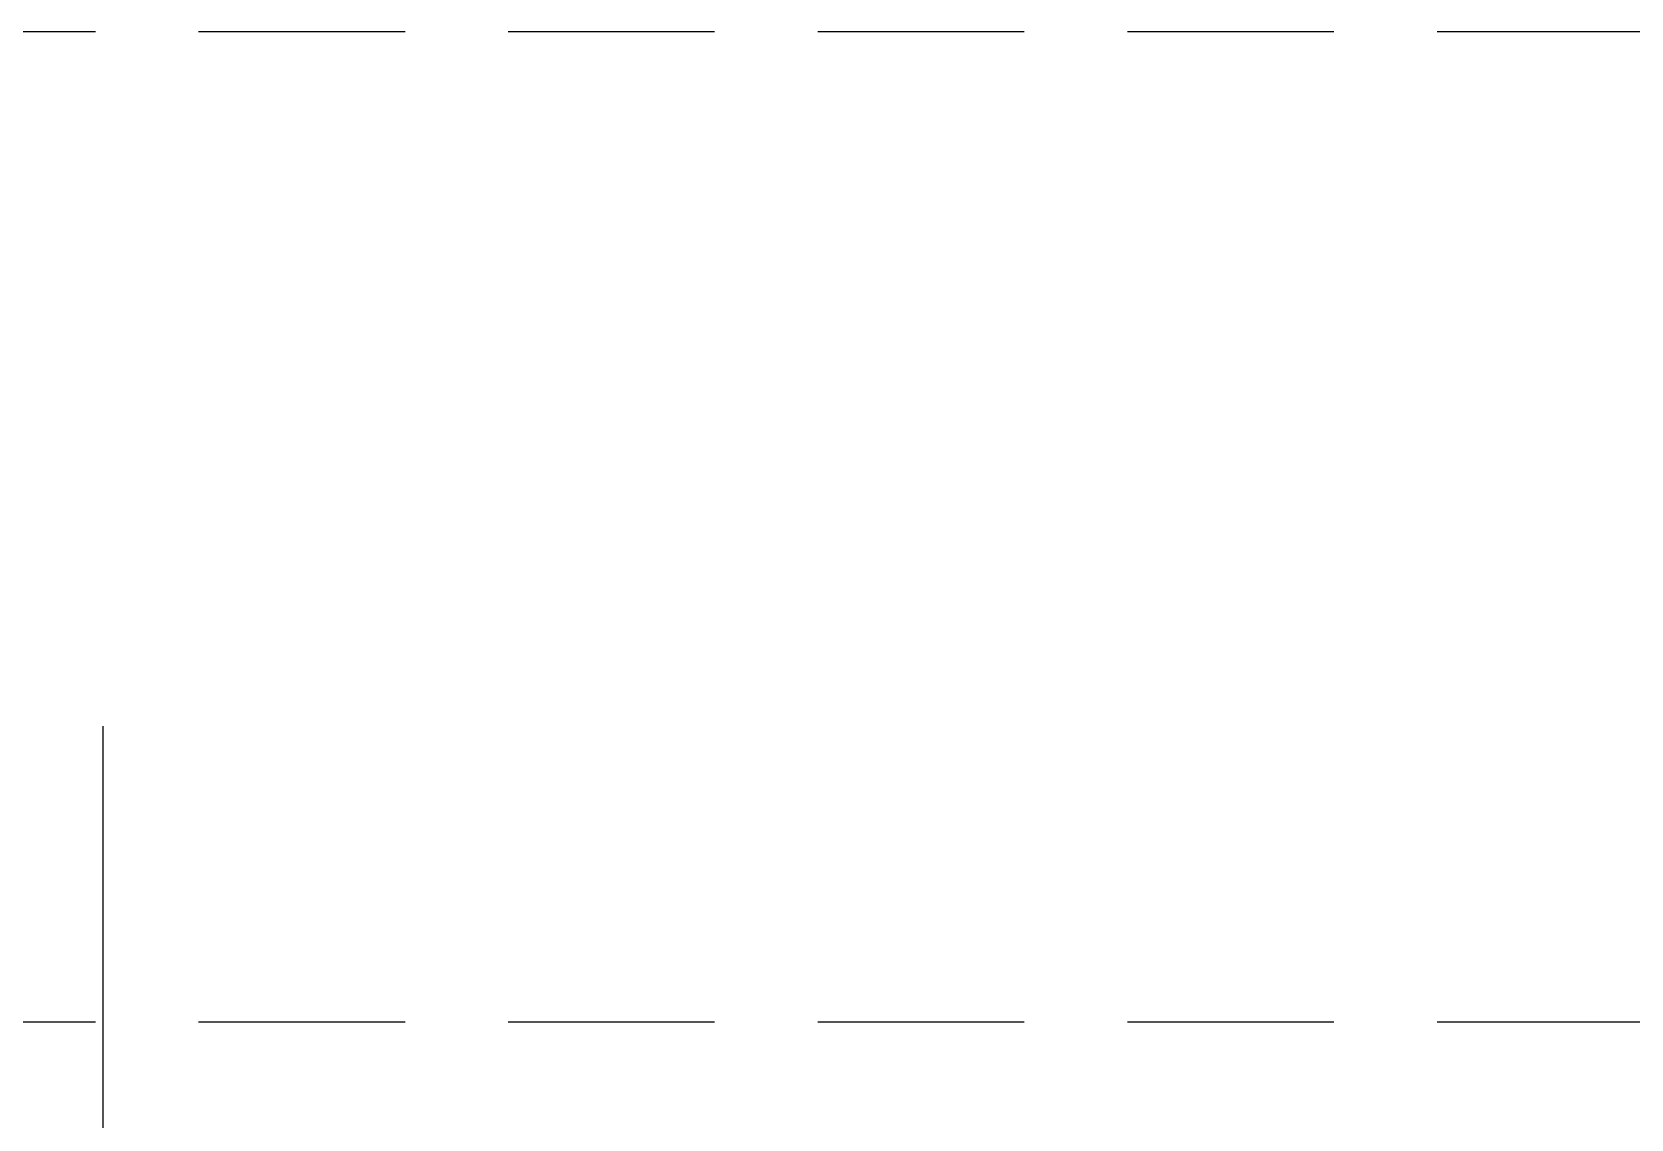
# Model space of a CAD drawing. Header units: millimetres. Extents: x 1066295 to 1300022, y -5734212 to -5454663.
# Drawn here: x 1202910 to 1207752, y -5458484 to -5455191 of the extents above; entities that cross this region are included whole.
import ezdxf

# ---------------------------------------------------------------- set-up
doc = ezdxf.new("R2010")
doc.units = ezdxf.units.MM
doc.header["$LTSCALE"] = 1000
doc.header["$MEASUREMENT"] = 0
for name, pattern in [('AUDIT_D_120904163729-0', [0]), ('T9_PROFILE SECTIONS$0$HIDDEN2', [0.1875, 0.125, -0.0625]), ('T9_PROFILE SECTIONS$0$PHANTOM2', [1.25, 0.625, -0.125, 0.125, -0.125, 0.125, -0.125])]:
    doc.linetypes.add(name, pattern=pattern)
doc.layers.get('0').update_dxf_attribs({"linetype": 'AUDIT_D_120904163729-0'})
doc.layers.add('T9_PROFILE SECTIONS$0$A-BUILDING LINE TURNS HERE', color=252, linetype='T9_PROFILE SECTIONS$0$PHANTOM2')
doc.layers.add('T9_PROFILE SECTIONS$0$LEVEL', color=7, linetype='Continuous')

# ---------------------------------------------------------------- blocks, each defined once
blk = doc.blocks.new('T9_PROFILE SECTIONS')
at = {"layer": 'T9_PROFILE SECTIONS$0$A-BUILDING LINE TURNS HERE', "ltscale": 2}
blk.add_line((1204870.4033, -5454895.1209, -0.01), (1204870.4033, -5549694.6717, -0.01), dxfattribs=at)
at = {"layer": 'T9_PROFILE SECTIONS$0$LEVEL', "color": 8, "linetype": 'T9_PROFILE SECTIONS$0$HIDDEN2', "ltscale": 5}
for p, q in [((1261097.5948, -5452792.2231, -0.01), (1103452.4964, -5452792.2231, -0.01)), ((1261097.5948, -5455792.2225, -0.01), (1103452.4857, -5455792.2225, -0.01))]:
    blk.add_line(p, q, dxfattribs=at)

msp = doc.modelspace()

# ---------------------------------------------------------------- block references
at = {"linetype": 'ByBlock'}
msp.add_blockref('T9_PROFILE SECTIONS', (-1745.2, -2398.4, 0.4), dxfattribs=at)

doc.saveas('drawing.dxf')
